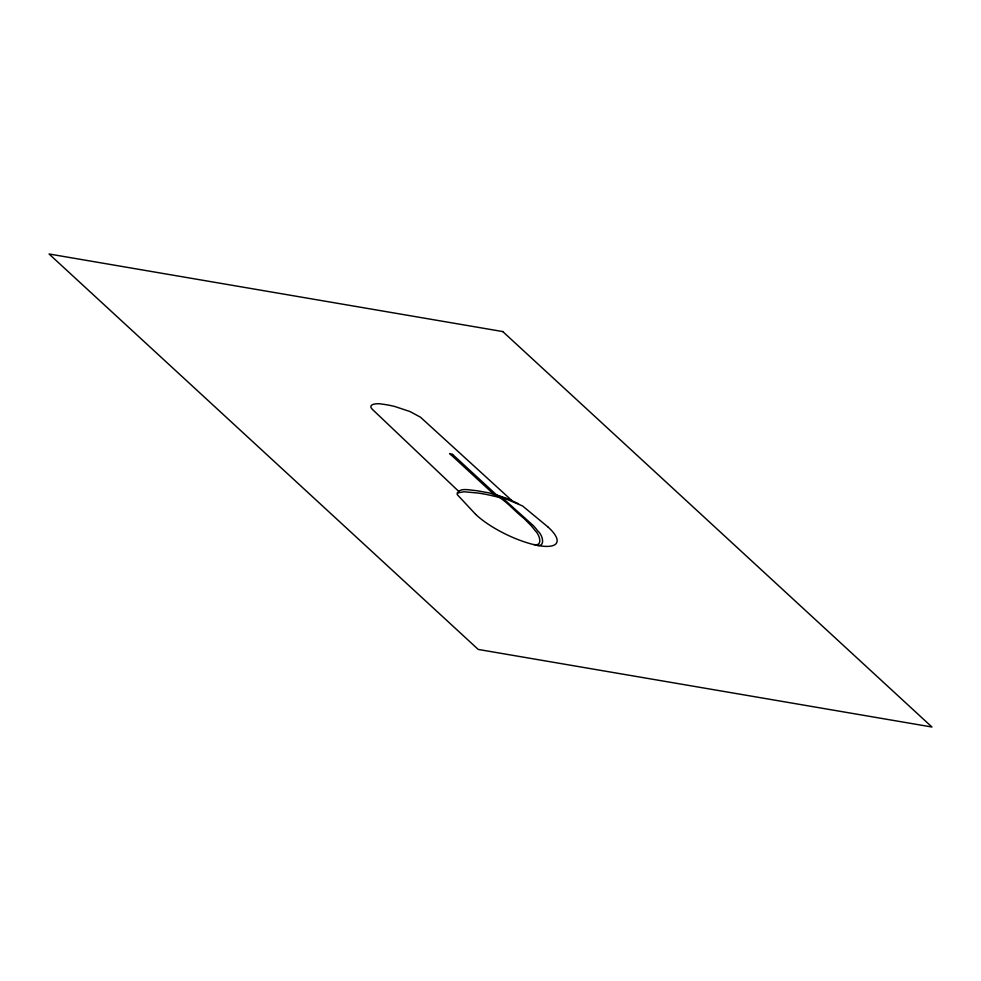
<?xml version="1.0" encoding="UTF-8"?>
<svg xmlns="http://www.w3.org/2000/svg" width="981" height="981" viewBox="0 0 981 981"><rect width="100%" height="100%" fill="white"/><g stroke="black" fill="none" stroke-linecap="round" stroke-linejoin="round"><path stroke-width="1.47" d="M475.748 514.436A49.16 14.531 25.8 0 0 505.963 534.302A49.185 14.543 25.8 0 0 511.665 536.95A48.891 14.457 25.8 0 0 532.156 544.197A11.797 3.495 25.8 0 0 533.946 544.578C543.609 546.576 539.342 534.216 535.148 530.672A103.545 30.619 25.8 0 0 530.721 525.227L523.744 518.201C511.567 508.906 501.487 493.909 485.166 492.241A111.037 32.839 25.8 0 0 475.245 490.512C469.85 490.292 458.434 486.883 457.171 494.449A4.795 1.422 25.8 0 0 457.489 494.853L475.577 514.277M457.195 492.977L464.087 491.763L478.581 493.1A141.951 41.975 25.8 0 1 487.483 494.657L500.016 497.539M451.407 455.184L452.572 454.424L496.717 495.062L522.456 505.902A4.795 1.41 25.8 0 1 523.045 506.355L547.901 526.92M533.946 544.578A11.588 3.421 25.8 0 0 535.847 545.068C546.159 548.171 542.812 534.964 537.882 531.113A102.367 30.276 25.8 0 0 533.517 525.804L502.959 498.336M496.717 495.062L506.736 498.373L518.544 503.756M452.572 454.436L449.654 453.565L493.799 494.265M512.107 500.776L420.53 417.232L410.07 411.579L395.049 406.575A60.748 17.965 25.8 0 0 381.817 404.123C378.47 403.117 366.869 403.657 372.228 409.224L458.752 491.407M535.847 545.068A48.891 14.457 25.8 0 0 548.673 546.356L549.262 546.319A49.173 14.543 25.8 0 0 556.485 543.106L556.987 541.917A49.369 14.605 25.8 0 0 548.097 527.079M502.763 331.566L49.05 253.981L478.238 649.434L931.95 727.019L502.763 331.566"/></g></svg>
